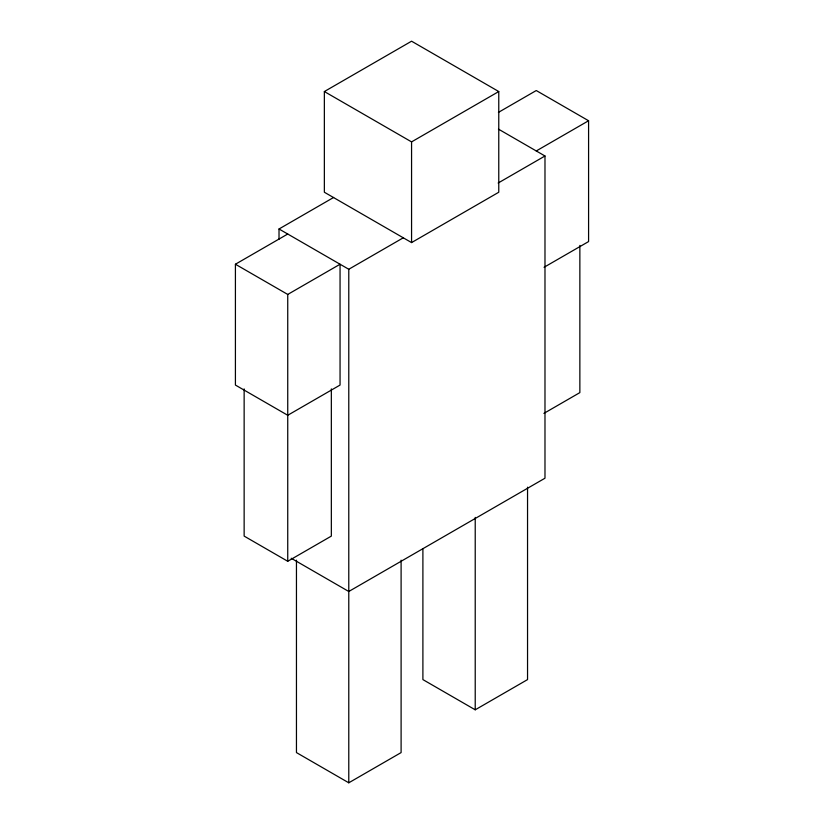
<?xml version="1.0" encoding="UTF-8"?>
<svg xmlns="http://www.w3.org/2000/svg" width="824" height="824" viewBox="0 0 824 824"><rect width="100%" height="100%" fill="white"/><g stroke="black" fill="none" stroke-linecap="round" stroke-linejoin="round"><path stroke-width="1.24" d="M324.357 91.546L411.567 41.2L498.767 91.546L498.767 192.239L411.567 242.586L324.357 192.239L324.357 91.546L411.567 141.893L498.767 91.546M279.017 239.259L279.017 228.99L333.638 197.451M235.417 264.236L287.741 294.436L340.054 264.236L340.054 385.066L287.741 415.275L235.417 385.066L235.417 264.236L287.741 234.026M498.417 112.394L536.259 90.537L588.583 120.747L588.583 241.576L544.056 267.285M536.259 150.957L588.583 120.747M279.017 228.99L348.779 269.263L403.399 237.734M498.159 183.021L544.983 155.993L544.983 478.208L348.779 591.488L291.202 558.239M244.141 388.907L244.141 536.105L287.741 561.278L331.341 536.105L331.341 388.907M543.891 413.391L579.859 392.615L579.859 245.418M296.455 560.186L296.455 752.59L348.779 782.8L401.103 752.59L401.103 560.186M422.897 548.753L422.897 679.594L475.221 709.804L527.545 679.594L527.545 487.19M498.417 129.1L544.983 155.993M475.221 517.39L475.221 709.804M411.567 141.893L411.567 242.586M348.779 269.263L348.779 782.8M287.741 294.436L287.741 561.278"/></g></svg>
